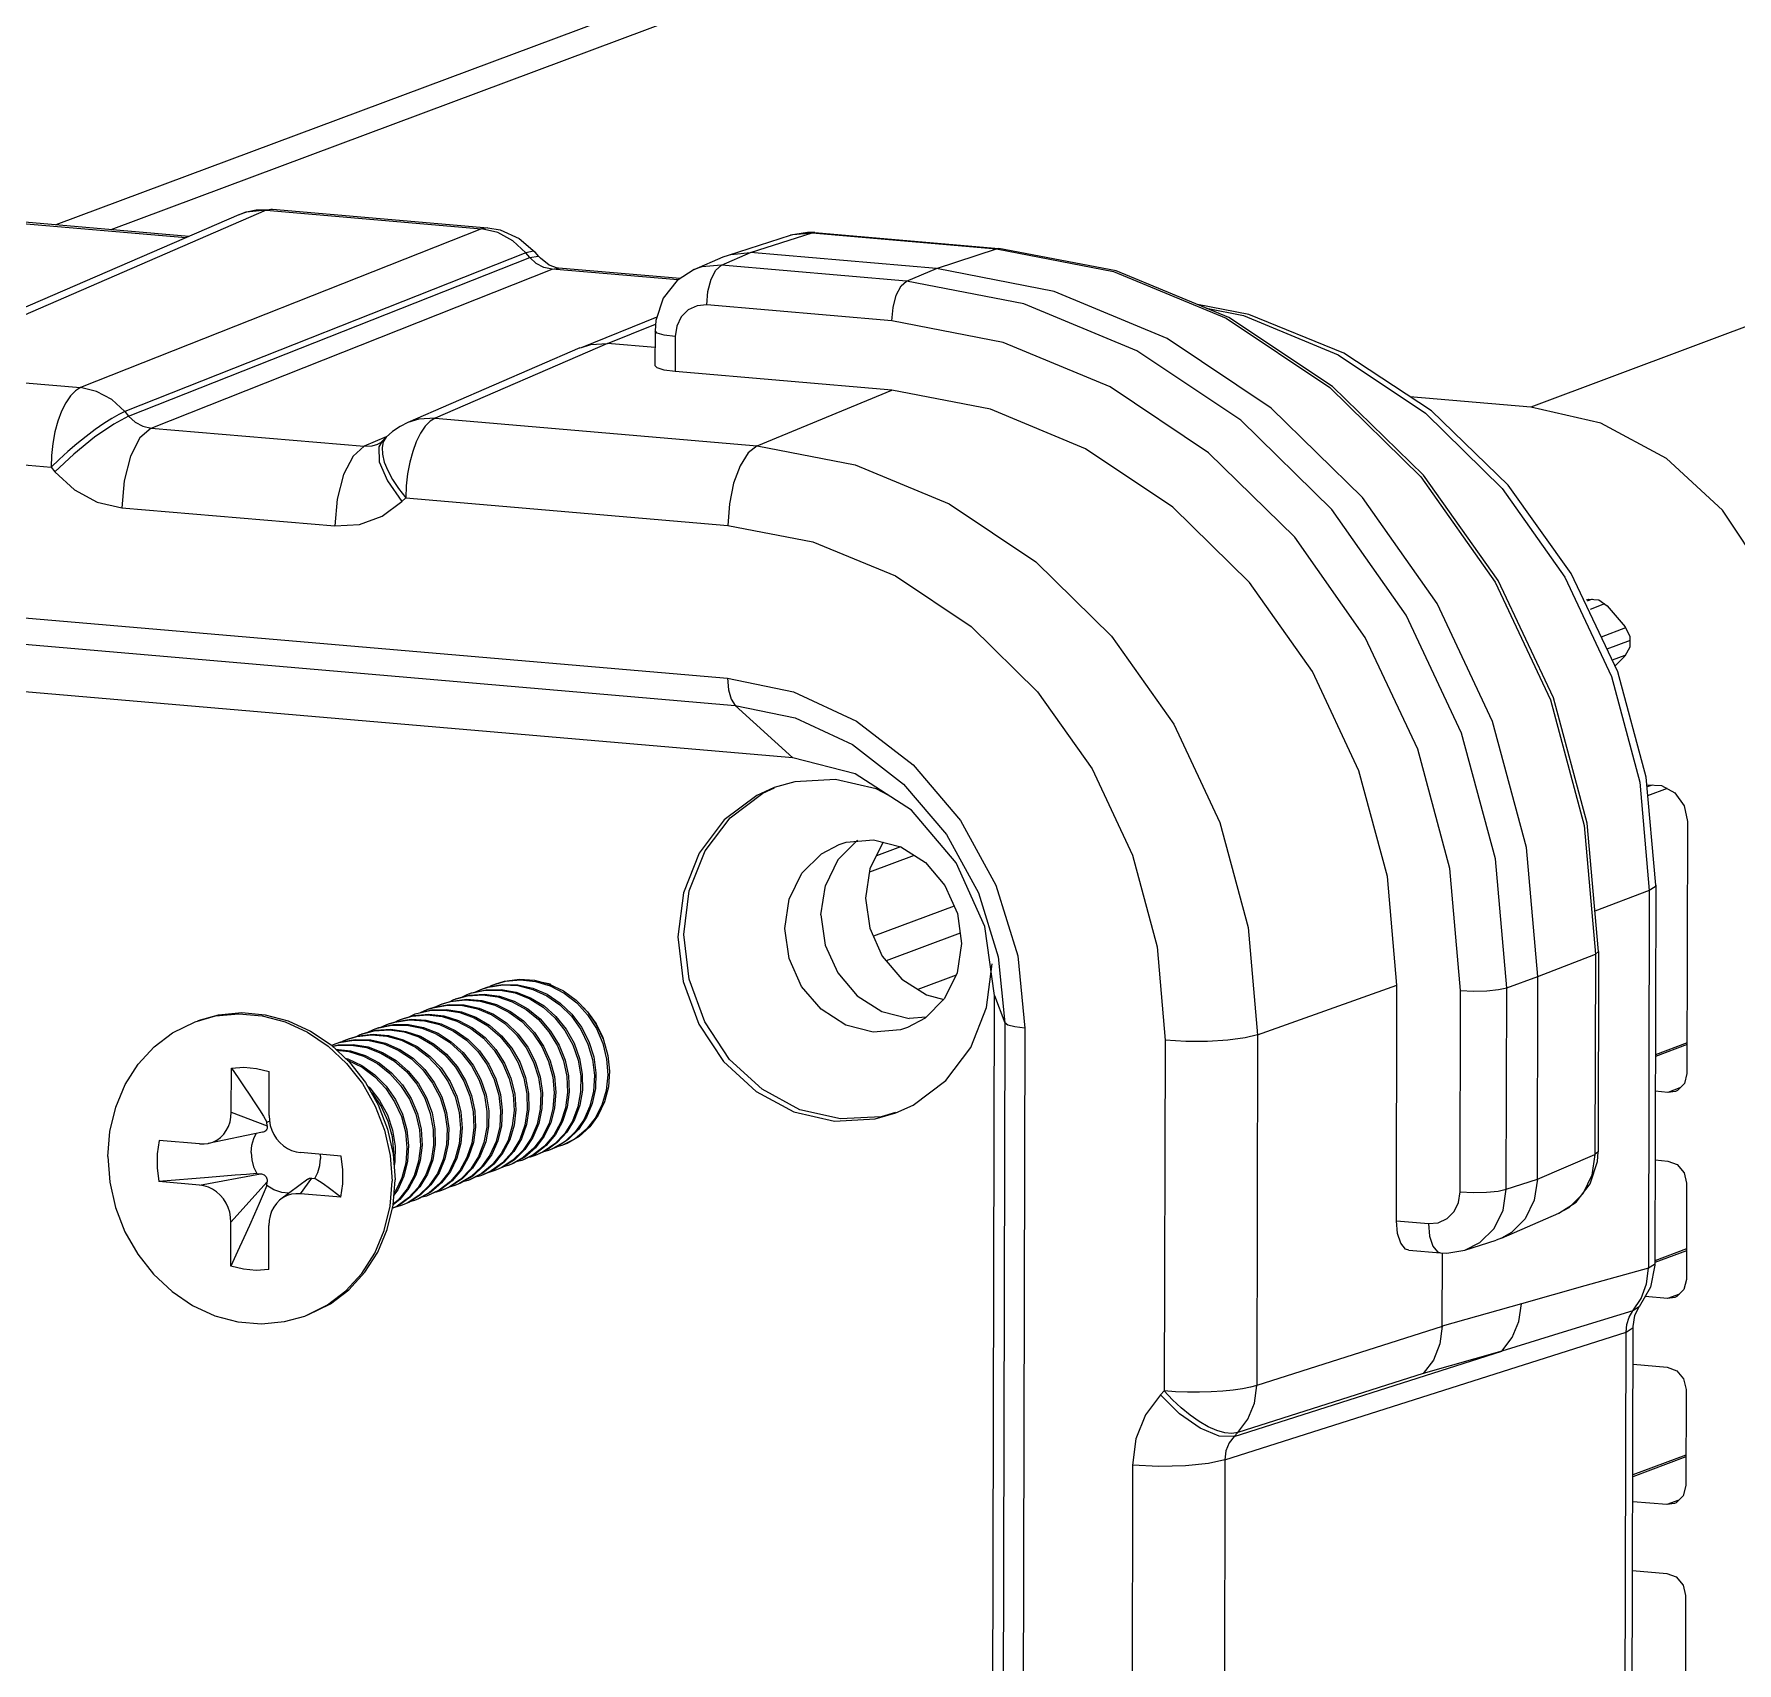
# Model space of a CAD drawing. Extents: x 2468 to 2936, y 274 to 599.
# Drawn here: x 2824.02 to 2843.54, y 506.07 to 524.73 of the extents above; entities that cross this region are included whole.
import ezdxf

# ---------------------------------------------------------------- set-up
doc = ezdxf.new("R2010")
doc.units = 0
doc.header["$LTSCALE"] = 30.734
doc.layers.get('0').update_dxf_attribs({"linetype": 'CONTINUOUS'})

# ---------------------------------------------------------------- blocks, each defined once
blk = doc.blocks.new('A$C3CCE6F4D')
at = {"color": 7, "linetype": 'Continuous'}
for p, q in [((80.82, 127.185), (22.872, 105.542)), ((79.305, 126.981), (22.084, 105.61)), ((102.892, 125.289), (43.216, 103.001)), ((24.706, 105.757), (19.369, 103.446)), ((25.098, 105.82), (19.762, 103.51)), ((23.989, 105.446), (21.53, 105.657)), ((24.703, 105.756), (24.812, 105.796)), ((24.812, 105.796), (25.189, 105.835)), ((25.098, 105.82), (24.956, 105.82)), ((25.098, 105.82), (28.184, 105.555)), ((25.189, 105.835), (28.274, 105.57)), ((23.945, 105.427), (21.44, 105.642)), ((28.184, 105.555), (22.437, 103.28)), ((28.274, 105.57), (28.184, 105.555)), ((28.417, 105.501), (28.184, 105.555)), ((28.274, 105.57), (28.45, 105.539)), ((28.634, 105.383), (28.417, 105.501)), ((28.45, 105.539), (28.725, 105.418)), ((28.725, 105.418), (28.951, 105.222)), ((31.72, 105.179), (32.609, 105.462)), ((32.036, 105.213), (32.923, 105.496)), ((32.854, 105.504), (32.609, 105.462)), ((32.609, 105.462), (32.645, 105.472)), ((32.645, 105.472), (32.923, 105.496)), ((32.961, 105.501), (32.854, 105.504)), ((32.961, 105.501), (32.923, 105.496)), ((32.923, 105.496), (35.56, 105.27)), ((32.961, 105.501), (35.598, 105.274)), ((28.819, 105.211), (23.072, 102.936)), ((28.819, 105.211), (28.634, 105.383)), ((28.926, 105.234), (28.819, 105.211)), ((28.874, 105.146), (28.819, 105.211)), ((28.874, 105.146), (28.996, 105.164)), ((28.951, 105.222), (28.926, 105.234)), ((29.006, 105.157), (28.951, 105.222)), ((28.996, 105.164), (29.006, 105.157)), ((31.621, 105.034), (32.036, 105.213)), ((31.646, 105.151), (31.72, 105.179)), ((31.72, 105.179), (31.757, 105.189)), ((31.757, 105.189), (32.036, 105.213)), ((34.704, 104.984), (32.036, 105.213)), ((34.704, 104.984), (35.56, 105.27)), ((35.598, 105.274), (35.56, 105.27)), ((23.127, 102.871), (28.874, 105.146)), ((23.45, 102.701), (29.197, 104.976)), ((28.968, 105.06), (28.874, 105.146)), ((29.027, 105.134), (29.006, 105.157)), ((29.154, 105.034), (29.027, 105.134)), ((29.197, 104.976), (29.287, 104.991)), ((30.997, 104.822), (29.197, 104.976)), ((31.028, 104.842), (29.287, 104.991)), ((31.23, 104.971), (31.645, 105.151)), ((34.274, 104.806), (31.621, 105.034)), ((34.274, 104.806), (34.704, 104.984)), ((34.064, 104.236), (31.411, 104.464)), ((29.614, 103.856), (30.699, 104.294)), ((29.99, 103.913), (30.678, 104.19)), ((30.66, 104.278), (30.697, 104.289)), ((30.67, 104.092), (30.669, 103.596)), ((30.957, 104.011), (30.956, 103.511)), ((29.594, 103.848), (27.127, 102.78)), ((29.989, 103.913), (27.519, 102.843)), ((29.594, 103.848), (29.614, 103.856)), ((30.67, 103.855), (29.989, 103.913)), ((19.762, 103.51), (22.437, 103.28)), ((34.061, 103.244), (30.956, 103.511)), ((32.135, 102.447), (34.061, 103.244)), ((43.216, 103.001), (41.483, 103.15)), ((23.072, 102.936), (23.127, 102.871)), ((27.519, 102.843), (27.446, 102.799)), ((27.519, 102.843), (32.135, 102.447)), ((23.45, 102.701), (26.504, 102.439)), ((26.815, 102.574), (26.504, 102.439)), ((26.734, 102.49), (26.696, 102.469)), ((26.762, 102.514), (26.714, 102.432)), ((26.762, 102.514), (26.734, 102.49)), ((26.762, 102.514), (26.817, 102.57)), ((19.34, 102.369), (22.015, 102.14)), ((26.696, 102.469), (26.696, 102.469)), ((22.015, 102.14), (22.07, 102.075)), ((23.028, 101.56), (26.082, 101.298)), ((27.043, 101.648), (27.098, 101.703)), ((27.098, 101.703), (31.714, 101.307)), ((9.636, 101.014), (31.709, 99.119)), ((9.745, 100.625), (31.817, 98.729)), ((44.095, 100.248), (44.024, 100.222)), ((44.274, 100.181), (44.068, 100.104)), ((44.191, 100.24), (44.312, 100.153)), ((44.312, 100.153), (44.568, 99.853)), ((32.643, 97.977), (10.57, 99.873)), ((44.573, 99.837), (44.226, 99.707)), ((44.64, 99.658), (44.308, 99.534)), ((44.564, 99.442), (44.383, 99.375)), ((44.567, 99.435), (44.423, 99.291)), ((32.643, 97.977), (31.817, 98.729)), ((32.671, 97.635), (32.378, 97.55)), ((44.781, 97.629), (44.916, 96.078)), ((44.956, 97.586), (44.885, 97.56)), ((45.171, 97.539), (44.89, 97.434)), ((43.983, 97.007), (44.144, 95.166)), ((45.464, 97.066), (45.455, 93.457)), ((33.291, 96.516), (33.572, 96.797)), ((34.189, 96.703), (33.841, 96.573)), ((33.942, 96.767), (33.93, 96.755)), ((33.291, 96.516), (33.11, 96.148)), ((34.383, 96.579), (33.743, 96.34)), ((33.047, 95.727), (33.11, 96.148)), ((45.009, 96.152), (44.996, 90.741)), ((44.916, 96.078), (44.137, 95.783)), ((44.916, 96.078), (44.903, 90.666)), ((34.955, 95.853), (33.798, 95.421)), ((35.042, 95.466), (33.982, 95.07)), ((43.32, 94.843), (44.144, 95.166)), ((44.144, 95.166), (44.137, 92.297)), ((44.188, 95.202), (44.144, 95.166)), ((44.188, 95.202), (44.181, 92.333)), ((35.42, 94.4), (35.498, 95.027)), ((28.172, 94.659), (28.277, 94.692)), ((28.196, 94.668), (28.278, 94.695)), ((28.741, 94.797), (28.957, 94.775)), ((28.942, 94.791), (29.154, 94.734)), ((28.957, 94.775), (29.168, 94.711)), ((29.172, 94.735), (29.076, 94.755)), ((29.168, 94.711), (29.367, 94.607)), ((29.172, 94.735), (29.169, 94.727)), ((29.172, 94.735), (29.176, 94.724)), ((34.984, 94.863), (34.437, 94.658)), ((39.303, 94.01), (41.3, 94.723)), ((41.292, 91.345), (41.3, 94.723)), ((42.867, 91.798), (42.874, 94.684)), ((42.874, 94.684), (43.32, 94.843)), ((43.312, 91.94), (43.32, 94.843)), ((27.597, 94.444), (27.734, 94.485)), ((27.621, 94.453), (27.758, 94.494)), ((27.726, 94.484), (27.789, 94.516)), ((27.812, 94.525), (28.009, 94.577)), ((27.89, 94.545), (27.98, 94.587)), ((27.98, 94.587), (28.028, 94.604)), ((28.004, 94.596), (28.042, 94.609)), ((35.321, 8.554), (35.536, 94.572)), ((35.536, 94.572), (35.683, 94.179)), ((42.205, 91.759), (42.212, 94.645)), ((26.829, 94.158), (26.94, 94.192)), ((26.853, 94.166), (26.964, 94.201)), ((27.045, 94.238), (27.214, 94.286)), ((27.135, 94.263), (27.213, 94.301)), ((27.213, 94.301), (27.234, 94.308)), ((27.308, 94.329), (27.405, 94.372)), ((27.405, 94.372), (27.484, 94.398)), ((27.429, 94.381), (27.507, 94.407)), ((34.553, 94.262), (34.31, 94.241)), ((26.278, 93.952), (26.42, 93.993)), ((26.381, 93.982), (26.446, 94.014)), ((26.446, 94.014), (26.647, 94.067)), ((26.47, 94.023), (26.671, 94.076)), ((26.545, 94.043), (26.638, 94.086)), ((26.638, 94.086), (26.69, 94.104)), ((26.662, 94.095), (26.714, 94.113)), ((29.174, 94.061), (29.295, 93.862)), ((35.683, 94.179), (35.468, 8.161)), ((35.969, 94.104), (35.754, 8.086)), ((39.303, 94.01), (39.291, 88.988)), ((26.034, 93.858), (26.062, 93.871)), ((26.062, 93.871), (26.146, 93.898)), ((26.086, 93.88), (26.17, 93.907)), ((37.98, 93.931), (37.967, 88.909)), ((45.456, 93.894), (45.003, 93.725)), ((45.456, 93.869), (45.003, 93.7)), ((24.597, 92.901), (24.599, 93.533)), ((25.14, 92.854), (25.142, 93.486)), ((45.355, 93.25), (45.182, 93.185)), ((45.182, 93.185), (45.002, 93.201)), ((45.289, 93.2), (45.182, 93.185)), ((24.597, 92.901), (25.114, 92.707)), ((25.109, 92.759), (25.146, 92.775)), ((25.114, 92.707), (25.109, 92.759)), ((24.144, 92.448), (23.563, 92.497)), ((25.047, 92.613), (24.267, 92.454)), ((28.625, 92.705), (28.563, 92.496)), ((29.38, 92.483), (29.207, 92.38)), ((29.525, 92.522), (29.335, 92.424)), ((26.172, 92.273), (25.591, 92.323)), ((25.872, 92.299), (25.877, 92.239)), ((28.779, 92.25), (28.603, 92.152)), ((28.923, 92.29), (28.759, 92.21)), ((28.95, 92.3), (28.783, 92.219)), ((29.084, 92.414), (28.923, 92.29)), ((29.11, 92.425), (28.95, 92.3)), ((29.066, 92.333), (28.951, 92.281)), ((29.104, 92.35), (28.975, 92.29)), ((29.143, 92.353), (29.054, 92.327)), ((29.233, 92.447), (29.066, 92.333)), ((29.269, 92.466), (29.104, 92.35)), ((29.207, 92.38), (29.143, 92.353)), ((29.335, 92.424), (29.265, 92.406)), ((43.312, 91.94), (44.137, 92.297)), ((44.137, 92.297), (44.093, 91.997)), ((44.181, 92.333), (44.137, 92.297)), ((44.172, 92.196), (44.181, 92.333)), ((24.142, 91.857), (25.015, 92.02)), ((24.962, 92.022), (25.015, 92.02)), ((28.178, 92.017), (27.992, 91.923)), ((28.202, 92.026), (28.016, 91.932)), ((28.335, 92.146), (28.178, 92.017)), ((28.321, 92.059), (28.184, 91.995)), ((28.345, 92.068), (28.208, 92.004)), ((28.375, 92.066), (28.275, 92.035)), ((28.485, 92.178), (28.321, 92.059)), ((28.509, 92.187), (28.345, 92.068)), ((28.463, 92.104), (28.375, 92.066)), ((28.633, 92.212), (28.463, 92.104)), ((28.567, 92.138), (28.494, 92.118)), ((28.603, 92.152), (28.567, 92.138)), ((28.759, 92.21), (28.679, 92.19)), ((44.093, 91.997), (43.964, 91.734)), ((44.999, 92.217), (45.18, 92.201)), ((24.274, 91.968), (23.562, 91.907)), ((24.142, 91.857), (23.562, 91.907)), ((24.593, 91.326), (25.112, 91.906)), ((25.107, 91.851), (25.112, 91.906)), ((25.695, 91.943), (25.31, 91.657)), ((25.59, 91.733), (25.752, 91.957)), ((25.752, 91.957), (25.796, 91.951)), ((27.432, 91.745), (27.256, 91.649)), ((27.576, 91.786), (27.416, 91.708)), ((27.6, 91.795), (27.44, 91.717)), ((27.737, 91.909), (27.576, 91.786)), ((27.761, 91.918), (27.6, 91.795)), ((27.719, 91.829), (27.608, 91.78)), ((27.743, 91.838), (27.632, 91.789)), ((27.886, 91.942), (27.719, 91.829)), ((27.8, 91.851), (27.719, 91.828)), ((27.91, 91.951), (27.743, 91.838)), ((27.859, 91.876), (27.8, 91.851)), ((28.033, 91.978), (27.859, 91.876)), ((27.992, 91.923), (27.914, 91.903)), ((42.867, 91.798), (43.312, 91.94)), ((45.451, 91.883), (45.447, 90.505)), ((26.17, 91.683), (25.59, 91.733)), ((26.998, 91.564), (26.904, 91.52)), ((27.033, 91.565), (26.935, 91.535)), ((27.163, 91.682), (26.998, 91.564)), ((27.116, 91.6), (27.033, 91.565)), ((27.287, 91.708), (27.116, 91.6)), ((27.225, 91.636), (27.15, 91.616)), ((27.256, 91.649), (27.225, 91.636)), ((24.592, 90.694), (24.593, 91.326)), ((25.134, 90.648), (25.136, 91.279)), ((41.308, 91.164), (41.292, 91.345)), ((41.292, 91.345), (41.751, 91.305)), ((42.796, 91.096), (43.621, 91.454)), ((42.274, 90.926), (42.721, 91.068)), ((42.274, 90.926), (42.49, 91.033)), ((42.796, 91.096), (42.721, 91.068)), ((41.468, 90.926), (41.922, 90.887)), ((41.95, 89.834), (41.953, 90.887)), ((45.448, 90.917), (44.993, 90.747)), ((45.448, 90.942), (44.996, 90.773)), ((44.874, 90.443), (44.903, 90.666)), ((44.933, 90.393), (44.772, 90.113)), ((44.799, 90.235), (44.874, 90.443)), ((45.347, 90.297), (45.175, 90.233)), ((43.084, 90.158), (41.95, 89.835)), ((44.626, 89.965), (44.682, 90.054)), ((44.682, 90.054), (44.799, 90.235)), ((44.772, 90.113), (44.682, 90.054)), ((44.708, 89.987), (44.761, 90.098)), ((44.761, 90.098), (44.772, 90.113)), ((44.772, 90.113), (44.772, 90.113)), ((45.175, 90.233), (44.856, 90.26)), ((45.282, 90.248), (45.175, 90.233)), ((41.95, 89.834), (39.291, 88.988)), ((44.582, 89.752), (44.592, 89.862)), ((44.592, 89.862), (44.626, 89.965)), ((44.671, 84.386), (44.685, 89.83)), ((44.685, 89.83), (44.708, 89.987)), ((38.836, 87.923), (44.582, 89.752)), ((44.568, 84.308), (44.582, 89.752)), ((38.966, 88.258), (42.804, 89.48)), ((42.804, 89.48), (41.676, 89.158)), ((41.676, 89.158), (39.021, 88.314)), ((44.683, 89.291), (45.173, 89.249)), ((37.967, 88.909), (37.912, 88.854)), ((45.443, 88.93), (45.44, 87.552)), ((39.021, 88.314), (38.966, 88.258)), ((37.512, 87.844), (37.498, 81.954)), ((38.836, 87.923), (38.821, 82.033)), ((45.441, 87.989), (44.679, 87.705)), ((45.441, 87.964), (44.679, 87.68)), ((45.168, 87.28), (44.678, 87.322)), ((45.34, 87.345), (45.168, 87.28)), ((45.275, 87.295), (45.168, 87.28)), ((44.676, 86.338), (45.165, 86.296)), ((45.436, 85.978), (45.284, 25.155))]:
    blk.add_line(p, q, dxfattribs=at)
for points in [[(24.956, 105.82), (24.817, 105.795), (24.706, 105.757)], [(25.098, 105.82), (25.166, 105.836), (25.189, 105.835)], [(35.56, 105.27), (37.239, 104.945), (38.852, 104.274), (40.338, 103.281), (41.64, 102.004), (42.707, 100.493), (43.498, 98.806), (43.983, 97.007)], [(44.188, 95.202), (44.027, 97.041), (43.541, 98.836), (42.748, 100.519), (41.68, 102.025), (40.377, 103.297), (38.89, 104.285), (37.276, 104.952), (35.598, 105.274)], [(29.197, 104.976), (29.078, 105.002), (28.968, 105.06)], [(29.288, 104.991), (29.27, 104.993), (29.154, 105.034)], [(31.232, 104.972), (30.987, 104.815), (30.786, 104.559), (30.682, 104.243), (30.671, 104.092)], [(31.621, 105.034), (31.341, 105.01), (31.232, 104.972)], [(31.411, 104.464), (31.427, 104.656), (31.473, 104.832), (31.541, 104.964), (31.621, 105.034)], [(43.32, 94.843), (43.158, 96.691), (42.671, 98.497), (41.877, 100.19), (40.806, 101.707), (39.5, 102.988), (38.008, 103.985), (36.389, 104.659), (34.704, 104.984)], [(34.064, 104.236), (34.08, 104.428), (34.126, 104.604), (34.194, 104.736), (34.274, 104.806)], [(42.874, 94.684), (42.713, 96.529), (42.226, 98.331), (41.434, 100.021), (40.365, 101.535), (39.061, 102.814), (37.572, 103.809), (35.956, 104.482), (34.274, 104.806)], [(31.411, 104.464), (31.271, 104.452), (31.145, 104.393), (31.044, 104.292), (30.98, 104.16), (30.957, 104.011)], [(45.009, 96.152), (44.873, 97.698), (44.463, 99.207), (43.794, 100.619), (42.892, 101.882), (41.793, 102.946), (40.539, 103.772), (39.18, 104.329), (38.44, 104.471)], [(42.212, 94.645), (42.059, 96.393), (41.598, 98.101), (40.847, 99.702), (39.835, 101.136), (38.6, 102.348), (37.189, 103.291), (35.657, 103.928), (34.064, 104.236)], [(38.57, 104.417), (39.1, 104.315), (40.459, 103.749), (41.711, 102.912), (42.807, 101.837), (43.705, 100.565), (44.372, 99.144), (44.781, 97.629)], [(30.957, 104.011), (30.802, 104.031), (30.701, 104.061), (30.67, 104.092)], [(29.614, 103.856), (29.752, 103.898), (29.99, 103.913)], [(30.956, 103.511), (30.801, 103.532), (30.7, 103.563), (30.669, 103.596)], [(22.437, 103.28), (22.364, 103.235), (22.293, 103.162), (22.226, 103.064), (22.166, 102.942), (22.114, 102.801), (22.072, 102.647), (22.041, 102.481), (22.022, 102.31), (22.015, 102.14)], [(23.072, 102.936), (22.886, 103.108), (22.669, 103.226), (22.437, 103.28)], [(41.3, 94.723), (41.165, 96.276), (40.755, 97.793), (40.088, 99.216), (39.188, 100.49), (38.091, 101.567), (36.837, 102.404), (35.477, 102.97), (34.061, 103.244)], [(47.096, 98.435), (46.966, 99.542), (46.58, 100.596), (45.964, 101.526), (45.16, 102.267), (44.223, 102.771), (43.216, 103.001)], [(23.072, 102.936), (22.988, 102.896), (22.887, 102.839), (22.772, 102.766), (22.648, 102.679), (22.518, 102.581), (22.386, 102.476), (22.256, 102.364), (22.131, 102.251), (22.015, 102.14)], [(23.127, 102.871), (22.914, 102.758), (22.639, 102.568), (22.343, 102.328), (22.07, 102.075)], [(23.127, 102.871), (23.221, 102.785), (23.331, 102.727), (23.45, 102.701)], [(27.127, 102.78), (27.018, 102.725), (26.91, 102.651), (26.817, 102.57)], [(27.519, 102.843), (27.283, 102.829), (27.127, 102.78)], [(27.446, 102.799), (27.375, 102.726), (27.309, 102.627), (27.248, 102.505)], [(23.45, 102.701), (23.289, 102.561), (23.152, 102.296), (23.061, 101.945), (23.028, 101.56)], [(26.817, 102.57), (26.775, 102.505), (26.758, 102.424)], [(27.248, 102.505), (27.197, 102.365), (27.155, 102.21), (27.124, 102.045), (27.105, 101.874), (27.098, 101.703)], [(26.504, 102.439), (26.343, 102.299), (26.206, 102.034), (26.115, 101.683), (26.082, 101.298)], [(26.504, 102.439), (26.619, 102.445), (26.696, 102.469)], [(26.714, 102.432), (26.718, 102.218), (26.834, 101.943), (27.043, 101.648)], [(26.758, 102.424), (26.763, 102.326), (26.79, 102.214), (26.839, 102.093), (26.908, 101.965), (26.995, 101.833), (27.098, 101.703)], [(32.135, 102.447), (32.005, 102.346), (31.888, 102.161), (31.795, 101.909), (31.735, 101.615), (31.714, 101.307)], [(32.135, 102.447), (33.537, 102.176), (34.884, 101.616), (36.125, 100.786), (37.212, 99.72), (38.103, 98.458), (38.764, 97.049), (39.169, 95.547), (39.303, 94.01)], [(22.07, 102.075), (22.351, 101.816), (22.677, 101.641), (23.028, 101.56)], [(26.082, 101.298), (26.433, 101.318), (26.761, 101.437), (27.043, 101.648)], [(31.714, 101.307), (32.933, 101.072), (34.113, 100.582), (35.2, 99.856), (36.152, 98.923), (36.932, 97.818), (37.51, 96.584), (37.864, 95.268), (37.98, 93.931)], [(44.017, 100.242), (44.05, 100.252), (44.191, 100.24)], [(44.568, 99.853), (44.638, 99.714), (44.637, 99.561), (44.567, 99.435)], [(31.709, 99.119), (31.721, 98.953), (31.759, 98.817), (31.817, 98.729)], [(31.709, 99.119), (32.652, 98.923), (33.558, 98.501), (34.369, 97.877), (35.045, 97.081), (35.552, 96.153), (35.866, 95.14), (35.969, 94.104)], [(31.817, 98.729), (32.679, 98.55), (33.498, 98.167), (34.232, 97.602), (34.844, 96.881), (35.304, 96.042), (35.588, 95.126), (35.683, 94.179)], [(35.536, 94.572), (35.396, 95.559), (34.986, 96.475), (34.346, 97.228), (33.539, 97.746), (32.643, 97.977)], [(34.028, 97.432), (33.836, 97.535), (33.254, 97.669), (32.671, 97.635)], [(32.378, 97.55), (32.128, 97.437), (31.661, 97.088), (31.302, 96.612), (31.076, 96.041), (30.998, 95.414)], [(31.083, 95.446), (31.161, 96.073), (31.387, 96.644), (31.746, 97.12), (32.213, 97.469), (32.38, 97.545)], [(44.883, 97.588), (44.886, 97.588), (45.093, 97.582)], [(45.093, 97.582), (45.284, 97.476), (45.416, 97.29), (45.464, 97.066)], [(32.53, 95.534), (32.593, 95.954), (32.774, 96.323), (33.055, 96.604), (33.307, 96.737)], [(33.307, 96.737), (33.409, 96.769), (33.8, 96.803), (34.191, 96.702), (34.544, 96.476), (34.823, 96.147), (35.002, 95.748), (35.063, 95.317)], [(33.93, 96.755), (33.749, 96.386), (33.686, 95.966)], [(45.009, 96.152), (45.002, 96.131), (44.916, 96.078)], [(33.686, 95.966), (33.747, 95.535), (33.926, 95.135), (34.206, 94.806), (34.558, 94.58), (34.808, 94.516)], [(33.047, 95.727), (33.108, 95.296), (33.287, 94.897), (33.566, 94.568), (33.919, 94.342), (34.31, 94.241)], [(30.998, 95.414), (31.073, 94.773), (31.296, 94.164), (31.652, 93.626), (32.117, 93.197), (32.66, 92.906), (33.242, 92.772), (33.824, 92.806), (34.118, 92.89)], [(34.116, 92.897), (33.91, 92.837), (33.327, 92.804), (32.745, 92.937), (32.203, 93.229), (31.738, 93.658), (31.381, 94.196), (31.158, 94.805), (31.083, 95.446)], [(34.287, 94.114), (34.185, 94.081), (33.793, 94.048), (33.402, 94.149), (33.05, 94.375), (32.77, 94.704), (32.591, 95.103), (32.53, 95.534)], [(35.063, 95.317), (35, 94.896), (34.819, 94.528), (34.538, 94.247), (34.287, 94.114)], [(28.277, 94.692), (28.489, 94.724), (28.705, 94.714), (28.918, 94.661), (29.121, 94.568), (29.308, 94.438), (29.471, 94.276), (29.606, 94.086), (29.707, 93.877), (29.773, 93.655), (29.8, 93.427), (29.788, 93.203), (29.737, 92.989), (29.65, 92.793), (29.53, 92.623), (29.38, 92.483)], [(28.278, 94.695), (28.488, 94.732), (28.704, 94.726), (28.917, 94.679), (29.122, 94.591), (29.31, 94.465), (29.476, 94.306), (29.615, 94.12), (29.72, 93.913), (29.791, 93.693)], [(28.292, 94.697), (28.323, 94.715), (28.364, 94.731)], [(28.364, 94.731), (28.527, 94.777), (28.741, 94.797)], [(28.388, 94.74), (28.515, 94.778), (28.727, 94.806), (28.942, 94.791)], [(29.154, 94.734), (29.356, 94.638), (29.54, 94.505)], [(42.212, 94.645), (42.399, 94.636), (42.59, 94.64), (42.757, 94.657), (42.874, 94.684)], [(27.484, 94.398), (27.694, 94.436), (27.91, 94.431), (28.124, 94.384), (28.329, 94.296), (28.518, 94.17), (28.684, 94.011), (28.823, 93.825), (28.929, 93.618), (28.999, 93.397), (29.031, 93.169), (29.024, 92.944), (28.979, 92.728), (28.896, 92.53), (28.779, 92.356), (28.633, 92.212)], [(27.507, 94.407), (27.718, 94.445), (27.934, 94.44), (28.148, 94.393), (28.353, 94.305), (28.542, 94.179), (28.708, 94.02), (28.847, 93.834), (28.953, 93.627), (29.023, 93.406)], [(27.518, 94.409), (27.532, 94.417), (27.597, 94.444)], [(27.734, 94.485), (27.947, 94.511), (28.163, 94.494), (28.375, 94.435), (28.576, 94.336), (28.759, 94.2), (28.918, 94.033), (29.048, 93.84), (29.145, 93.628), (29.204, 93.404), (29.225, 93.177), (29.207, 92.953), (29.151, 92.742), (29.058, 92.55), (28.933, 92.384), (28.779, 92.25)], [(27.758, 94.494), (27.971, 94.52), (28.187, 94.503), (28.399, 94.444), (28.6, 94.345), (28.783, 94.209), (28.942, 94.042), (29.072, 93.849)], [(27.789, 94.516), (27.985, 94.568), (28.199, 94.582), (28.415, 94.553), (28.625, 94.482), (28.822, 94.372), (28.999, 94.228), (29.15, 94.053), (29.271, 93.853)], [(28.009, 94.577), (28.223, 94.591), (28.439, 94.562), (28.649, 94.491), (28.846, 94.381), (29.023, 94.237), (29.174, 94.061)], [(28.028, 94.604), (28.237, 94.648), (28.452, 94.65), (28.667, 94.609), (28.874, 94.527), (29.065, 94.407), (29.236, 94.253), (29.379, 94.07), (29.491, 93.866), (29.567, 93.646), (29.605, 93.419), (29.603, 93.193), (29.564, 92.976), (29.486, 92.774), (29.375, 92.596), (29.233, 92.447)], [(28.042, 94.609), (28.25, 94.656), (28.465, 94.66), (28.679, 94.621), (28.886, 94.541), (29.079, 94.424), (29.25, 94.272), (29.395, 94.091), (29.509, 93.888), (29.587, 93.67), (29.627, 93.444), (29.629, 93.218), (29.592, 93), (29.517, 92.797), (29.408, 92.617), (29.269, 92.466)], [(28.075, 94.617), (28.077, 94.618), (28.172, 94.659)], [(29.367, 94.607), (29.548, 94.467), (29.704, 94.297), (29.83, 94.101), (29.921, 93.887), (29.976, 93.662)], [(29.54, 94.505), (29.701, 94.34), (29.832, 94.148)], [(22.831, 92.265), (22.86, 92.627), (22.943, 92.974), (23.079, 93.298), (23.264, 93.588), (23.492, 93.838), (23.758, 94.04), (24.079, 94.198)], [(24.079, 94.198), (24.372, 94.28), (24.704, 94.311), (25.04, 94.283), (25.372, 94.194), (25.689, 94.048), (25.985, 93.848), (26.249, 93.601), (26.476, 93.312), (26.659, 92.99), (26.794, 92.644), (26.875, 92.282), (26.902, 91.915)], [(24.122, 94.214), (24.415, 94.296), (24.747, 94.327), (25.083, 94.298), (25.414, 94.21), (25.732, 94.064), (26.027, 93.864), (26.292, 93.617), (26.519, 93.328), (26.702, 93.006), (26.836, 92.66), (26.918, 92.298), (26.945, 91.931)], [(26.94, 94.192), (27.151, 94.223), (27.367, 94.212), (27.581, 94.158), (27.783, 94.064), (27.969, 93.933), (28.132, 93.77), (28.266, 93.58), (28.367, 93.37), (28.431, 93.147), (28.457, 92.92), (28.444, 92.695), (28.393, 92.482), (28.305, 92.287), (28.183, 92.117), (28.033, 91.978)], [(26.953, 94.198), (26.986, 94.215), (27.021, 94.229)], [(26.964, 94.201), (27.175, 94.232), (27.391, 94.221), (27.604, 94.167), (27.807, 94.073), (27.993, 93.942), (28.156, 93.779), (28.29, 93.589), (28.391, 93.379), (28.455, 93.156)], [(27.021, 94.229), (27.19, 94.277), (27.404, 94.296), (27.62, 94.272), (27.831, 94.207), (28.03, 94.102), (28.21, 93.962), (28.365, 93.79), (28.49, 93.594), (28.581, 93.38), (28.635, 93.155), (28.65, 92.927), (28.625, 92.705)], [(27.214, 94.286), (27.428, 94.305), (27.644, 94.281), (27.855, 94.216), (28.054, 94.111), (28.234, 93.971), (28.389, 93.799), (28.514, 93.603), (28.605, 93.388), (28.659, 93.164), (28.674, 92.936), (28.649, 92.714), (28.587, 92.505)], [(27.234, 94.308), (27.442, 94.358), (27.657, 94.365), (27.872, 94.33), (28.08, 94.253), (28.275, 94.138), (28.448, 93.988), (28.595, 93.809), (28.711, 93.606), (28.792, 93.388), (28.835, 93.162), (28.839, 92.935), (28.804, 92.716), (28.731, 92.512), (28.624, 92.331), (28.485, 92.178)], [(27.308, 94.329), (27.466, 94.367), (27.681, 94.374), (27.896, 94.339), (28.104, 94.262), (28.299, 94.147), (28.472, 93.997), (28.619, 93.818), (28.735, 93.615), (28.816, 93.397), (28.859, 93.171), (28.862, 92.944), (28.827, 92.725), (28.755, 92.521), (28.648, 92.34), (28.509, 92.187)], [(29.638, 94.404), (29.704, 94.341), (29.828, 94.169), (29.92, 93.976), (29.93, 93.94)], [(34.118, 92.89), (34.368, 93.004), (34.835, 93.353), (35.194, 93.829), (35.42, 94.4)], [(26.17, 93.907), (26.38, 93.944), (26.596, 93.938), (26.81, 93.89), (27.015, 93.801), (27.203, 93.674), (27.369, 93.515), (27.507, 93.328), (27.613, 93.12), (27.682, 92.899)], [(26.177, 93.908), (26.193, 93.918), (26.254, 93.943)], [(26.254, 93.943), (26.396, 93.985), (26.609, 94.009), (26.825, 93.991), (27.037, 93.931), (27.238, 93.831), (27.42, 93.695), (27.579, 93.527), (27.708, 93.334), (27.804, 93.122), (27.863, 92.898), (27.883, 92.67), (27.864, 92.447), (27.806, 92.236), (27.713, 92.044), (27.587, 91.879), (27.432, 91.745)], [(26.42, 93.993), (26.633, 94.018), (26.849, 94), (27.061, 93.94), (27.262, 93.84), (27.444, 93.704), (27.603, 93.536), (27.732, 93.343), (27.828, 93.13), (27.886, 92.907), (27.907, 92.679), (27.887, 92.456), (27.83, 92.245), (27.737, 92.053), (27.611, 91.888), (27.456, 91.754)], [(26.647, 94.067), (26.862, 94.08), (27.077, 94.05), (27.287, 93.979), (27.483, 93.868), (27.66, 93.722), (27.811, 93.547), (27.931, 93.347), (28.016, 93.131), (28.064, 92.905), (28.073, 92.678), (28.043, 92.457), (27.975, 92.251), (27.872, 92.066), (27.737, 91.909)], [(26.671, 94.076), (26.886, 94.089), (27.101, 94.059), (27.311, 93.988), (27.507, 93.877), (27.684, 93.731), (27.835, 93.556), (27.955, 93.356), (28.04, 93.14), (28.088, 92.914), (28.097, 92.687), (28.067, 92.466), (27.999, 92.26), (27.896, 92.075), (27.761, 91.918)], [(26.69, 94.104), (26.899, 94.147), (27.115, 94.148), (27.329, 94.106), (27.536, 94.023), (27.727, 93.902), (27.897, 93.747), (28.04, 93.564), (28.15, 93.359), (28.225, 93.139), (28.262, 92.912), (28.26, 92.686), (28.219, 92.469), (28.141, 92.268), (28.029, 92.09), (27.886, 91.942)], [(26.714, 94.113), (26.923, 94.156), (27.139, 94.157), (27.353, 94.115), (27.56, 94.032), (27.751, 93.911), (27.921, 93.756), (28.064, 93.573), (28.174, 93.368), (28.249, 93.148), (28.286, 92.921)], [(26.737, 94.118), (26.739, 94.119), (26.829, 94.158)], [(29.832, 94.148), (29.931, 93.938), (29.993, 93.715)], [(35.969, 94.104), (35.825, 94.122), (35.726, 94.148), (35.683, 94.179)], [(39.303, 94.01), (39.125, 93.966), (38.878, 93.933), (38.586, 93.916), (38.277, 93.915), (37.98, 93.931)], [(26.046, 93.847), (26.128, 93.866), (26.343, 93.872), (26.558, 93.836), (26.766, 93.758), (26.96, 93.642), (27.133, 93.491), (27.28, 93.312), (27.395, 93.109), (27.474, 92.891), (27.516, 92.664), (27.519, 92.438), (27.484, 92.219), (27.41, 92.015), (27.302, 91.834), (27.163, 91.682)], [(26.049, 93.844), (26.104, 93.857), (26.319, 93.863), (26.534, 93.827), (26.742, 93.749), (26.936, 93.633), (27.109, 93.482), (27.256, 93.303), (27.371, 93.1), (27.45, 92.882), (27.492, 92.655), (27.495, 92.429), (27.46, 92.21), (27.386, 92.006), (27.278, 91.825), (27.139, 91.673)], [(26.093, 93.803), (26.306, 93.779), (26.517, 93.713), (26.715, 93.607), (26.895, 93.465), (27.049, 93.293), (27.174, 93.097), (27.264, 92.882), (27.317, 92.657), (27.331, 92.43), (27.306, 92.208), (27.243, 91.999), (27.144, 91.811), (27.013, 91.65), (26.916, 91.572)], [(26.107, 93.79), (26.282, 93.77), (26.493, 93.704), (26.691, 93.598), (26.871, 93.457), (27.025, 93.284), (27.15, 93.088), (27.24, 92.873), (27.293, 92.648), (27.307, 92.421), (27.282, 92.199), (27.219, 91.99), (27.12, 91.802), (26.989, 91.641), (26.917, 91.583)], [(26.146, 93.898), (26.356, 93.935), (26.572, 93.929), (26.786, 93.881), (26.991, 93.792), (27.179, 93.665), (27.345, 93.506), (27.483, 93.319), (27.589, 93.111), (27.658, 92.89), (27.689, 92.663), (27.681, 92.437), (27.634, 92.222), (27.551, 92.024), (27.433, 91.851), (27.287, 91.708)], [(29.072, 93.849), (29.169, 93.637), (29.228, 93.413), (29.249, 93.186), (29.231, 92.962), (29.175, 92.751), (29.082, 92.559), (28.957, 92.393), (28.803, 92.259)], [(29.271, 93.853), (29.357, 93.637), (29.406, 93.412), (29.416, 93.185), (29.387, 92.964), (29.32, 92.757), (29.218, 92.572), (29.084, 92.414)], [(29.295, 93.862), (29.381, 93.647), (29.43, 93.422), (29.44, 93.195), (29.411, 92.974), (29.345, 92.768), (29.243, 92.583), (29.11, 92.425)], [(29.993, 93.715), (30.016, 93.488), (30.001, 93.265), (29.947, 93.052), (29.857, 92.859), (29.734, 92.691), (29.583, 92.554), (29.409, 92.454), (29.359, 92.433)], [(24.599, 93.533), (24.779, 93.544), (24.961, 93.528), (25.142, 93.486)], [(24.599, 93.533), (24.696, 93.392), (24.784, 93.263), (24.865, 93.144), (24.937, 93.035), (25.002, 92.935), (25.059, 92.843), (25.109, 92.759)], [(26.232, 93.673), (26.267, 93.664), (26.469, 93.569), (26.655, 93.437), (26.817, 93.273), (26.95, 93.083), (27.05, 92.872), (27.114, 92.649)], [(26.259, 93.647), (26.273, 93.643), (26.472, 93.544), (26.653, 93.408), (26.811, 93.242), (26.939, 93.05), (27.035, 92.84), (27.094, 92.618), (27.115, 92.392), (27.098, 92.17), (27.043, 91.96), (26.952, 91.769), (26.929, 91.738)], [(29.791, 93.693), (29.823, 93.466), (29.816, 93.241), (29.77, 93.026), (29.688, 92.828), (29.572, 92.653), (29.426, 92.51)], [(29.976, 93.662), (29.992, 93.435), (29.969, 93.213), (29.908, 93.003), (29.811, 92.814), (29.682, 92.652), (29.525, 92.522)], [(45.455, 93.457), (45.418, 93.313), (45.318, 93.213), (45.289, 93.2)], [(26.542, 93.287), (26.582, 93.251), (26.724, 93.067), (26.834, 92.862), (26.908, 92.642), (26.944, 92.415)], [(29.023, 93.406), (29.055, 93.178), (29.048, 92.953), (29.003, 92.737), (28.92, 92.539), (28.803, 92.365), (28.657, 92.221)], [(26.592, 93.199), (26.616, 93.174), (26.745, 92.983), (26.841, 92.772), (26.901, 92.551), (26.923, 92.325), (26.92, 92.274)], [(28.455, 93.156), (28.481, 92.929), (28.468, 92.704), (28.417, 92.491), (28.329, 92.296), (28.207, 92.126), (28.057, 91.987)], [(24.267, 92.454), (24.333, 92.474), (24.39, 92.502), (24.443, 92.539), (24.489, 92.585), (24.527, 92.639), (24.558, 92.698), (24.58, 92.763), (24.593, 92.831), (24.597, 92.901)], [(25.14, 92.854), (25.144, 92.783), (25.157, 92.713), (25.178, 92.645), (25.208, 92.58), (25.247, 92.52), (25.293, 92.466), (25.345, 92.42), (25.402, 92.382), (25.463, 92.353), (25.526, 92.333), (25.591, 92.323)], [(27.682, 92.899), (27.713, 92.672), (27.705, 92.446), (27.658, 92.231), (27.575, 92.033), (27.457, 91.86), (27.311, 91.717)], [(28.286, 92.921), (28.284, 92.695), (28.243, 92.478), (28.165, 92.277), (28.053, 92.099), (27.91, 91.951)], [(23.563, 92.497), (23.538, 92.303), (23.537, 92.105), (23.562, 91.907)], [(24.882, 92.324), (24.891, 92.427), (24.919, 92.524), (24.953, 92.594)], [(25.114, 92.707), (25.114, 92.694), (25.113, 92.681), (25.111, 92.668), (25.106, 92.656), (25.1, 92.645), (25.091, 92.635), (25.081, 92.627), (25.07, 92.62), (25.057, 92.615), (25.047, 92.613)], [(27.114, 92.649), (27.139, 92.422), (27.125, 92.198), (27.072, 91.985), (26.983, 91.79), (26.927, 91.712)], [(28.587, 92.505), (28.489, 92.317), (28.359, 92.155), (28.202, 92.026)], [(28.563, 92.496), (28.465, 92.308), (28.335, 92.146)], [(29.426, 92.51), (29.257, 92.401), (29.167, 92.362)], [(22.831, 92.265), (22.858, 91.898), (22.94, 91.536), (23.074, 91.19), (23.257, 90.868), (23.484, 90.579), (23.749, 90.332), (24.044, 90.132), (24.362, 89.986), (24.693, 89.898), (25.029, 89.869), (25.361, 89.901), (25.654, 89.982)], [(24.144, 92.448), (24.208, 92.447), (24.267, 92.454)], [(24.882, 92.324), (24.891, 92.22), (24.918, 92.118), (24.962, 92.022)], [(25.796, 91.951), (25.84, 92.039), (25.867, 92.136), (25.877, 92.239)], [(26.17, 91.683), (26.196, 91.877), (26.196, 92.075), (26.172, 92.273)], [(26.944, 92.415), (26.941, 92.189), (26.93, 92.131)], [(28.803, 92.259), (28.627, 92.161), (28.591, 92.147)], [(28.951, 92.281), (28.879, 92.258), (28.854, 92.253)], [(24.962, 92.022), (24.815, 92.011), (24.652, 91.999), (24.274, 91.968)], [(25.015, 92.02), (25.029, 92.018), (25.043, 92.016), (25.056, 92.011), (25.068, 92.005), (25.08, 91.996), (25.09, 91.986), (25.098, 91.975), (25.104, 91.962), (25.109, 91.949), (25.112, 91.935), (25.113, 91.92), (25.112, 91.906)], [(28.057, 91.987), (27.883, 91.885), (27.824, 91.86)], [(28.184, 91.995), (28.137, 91.979), (28.089, 91.969)], [(28.657, 92.221), (28.487, 92.113), (28.399, 92.075)], [(43.619, 91.453), (43.87, 91.614), (44.07, 91.876), (44.172, 92.196)], [(45.18, 92.201), (45.316, 92.15), (45.415, 92.033), (45.451, 91.883)], [(24.593, 91.326), (24.589, 91.397), (24.576, 91.467), (24.555, 91.535), (24.525, 91.6), (24.486, 91.66), (24.441, 91.714), (24.388, 91.761), (24.331, 91.799), (24.27, 91.827), (24.207, 91.847), (24.142, 91.857)], [(25.107, 91.851), (25.056, 91.728), (24.998, 91.592), (24.932, 91.443), (24.859, 91.279), (24.778, 91.101), (24.689, 90.906), (24.592, 90.694)], [(25.422, 91.74), (25.321, 91.749), (25.209, 91.787), (25.107, 91.851)], [(25.654, 89.982), (25.975, 90.141), (26.241, 90.343), (26.469, 90.592), (26.654, 90.882), (26.79, 91.206), (26.873, 91.553), (26.902, 91.915)], [(25.695, 91.943), (25.707, 91.95), (25.718, 91.954), (25.729, 91.957), (25.74, 91.957), (25.752, 91.957)], [(25.697, 89.998), (26.018, 90.157), (26.284, 90.358), (26.512, 90.608), (26.697, 90.898), (26.833, 91.222), (26.916, 91.569), (26.945, 91.931)], [(26.17, 91.683), (26.105, 91.733), (26.044, 91.779), (25.988, 91.821), (25.936, 91.859), (25.886, 91.893), (25.84, 91.924), (25.796, 91.951)], [(27.456, 91.754), (27.28, 91.658), (27.249, 91.645)], [(27.608, 91.78), (27.532, 91.755), (27.511, 91.751)], [(41.751, 91.305), (41.891, 91.317), (42.018, 91.377), (42.118, 91.477), (42.183, 91.609), (42.205, 91.759)], [(42.205, 91.759), (42.392, 91.75), (42.583, 91.754), (42.749, 91.771), (42.867, 91.798)], [(42.49, 91.033), (42.691, 91.234), (42.821, 91.497), (42.867, 91.798)], [(43.312, 91.94), (43.268, 91.64), (43.137, 91.375), (42.939, 91.177), (42.796, 91.096)], [(25.31, 91.657), (25.291, 91.641), (25.245, 91.595), (25.206, 91.542), (25.175, 91.482), (25.154, 91.417), (25.141, 91.349), (25.136, 91.279)], [(25.59, 91.733), (25.525, 91.734), (25.461, 91.725), (25.4, 91.707), (25.343, 91.679), (25.31, 91.657)], [(27.139, 91.673), (26.974, 91.555), (26.905, 91.523)], [(27.311, 91.717), (27.14, 91.609), (27.057, 91.574)], [(27.416, 91.708), (27.394, 91.7), (27.331, 91.686)], [(43.964, 91.734), (43.764, 91.533), (43.621, 91.454)], [(41.751, 91.305), (41.767, 91.125), (41.812, 90.983), (41.879, 90.901), (41.922, 90.887)], [(41.468, 90.926), (41.424, 90.941), (41.354, 91.023), (41.308, 91.164)], [(41.922, 90.887), (42.017, 90.884), (42.274, 90.926)], [(25.134, 90.648), (24.954, 90.636), (24.772, 90.652), (24.592, 90.694)], [(44.903, 90.666), (43.993, 90.415), (43.084, 90.158)], [(44.996, 90.74), (44.988, 90.719), (44.903, 90.666)], [(44.996, 90.74), (44.995, 90.708), (44.933, 90.393)], [(45.447, 90.505), (45.41, 90.36), (45.311, 90.261), (45.282, 90.248)], [(42.804, 89.48), (42.952, 89.673), (43.048, 89.904), (43.084, 90.158)], [(44.682, 90.054), (43.743, 89.768), (42.804, 89.48)], [(41.95, 89.835), (41.916, 89.581), (41.822, 89.35), (41.676, 89.158)], [(44.582, 89.752), (44.683, 89.819), (44.685, 89.83)], [(45.173, 89.249), (45.308, 89.197), (45.407, 89.081), (45.443, 88.93)], [(37.912, 88.854), (37.696, 88.567), (37.56, 88.222), (37.512, 87.844)], [(38.966, 88.258), (38.753, 88.261), (38.479, 88.375), (38.184, 88.583), (37.912, 88.854)], [(39.291, 88.988), (39.202, 88.962), (39.088, 88.939), (38.954, 88.92), (38.803, 88.905), (38.639, 88.896), (38.47, 88.891), (38.298, 88.892), (38.128, 88.898), (37.967, 88.909)], [(39.021, 88.314), (38.936, 88.301), (38.835, 88.31), (38.721, 88.342), (38.597, 88.396), (38.467, 88.47), (38.336, 88.56), (38.207, 88.666), (38.082, 88.783), (37.967, 88.909)], [(39.021, 88.314), (39.165, 88.505), (39.257, 88.735), (39.291, 88.988)], [(38.966, 88.258), (38.894, 88.163), (38.85, 88.049), (38.836, 87.923)], [(38.836, 87.923), (38.601, 87.869), (38.269, 87.835), (37.887, 87.827), (37.512, 87.844)], [(45.44, 87.552), (45.403, 87.408), (45.303, 87.308), (45.275, 87.295)], [(45.165, 86.296), (45.301, 86.245), (45.4, 86.128), (45.436, 85.978)]]:
    blk.add_lwpolyline(points, dxfattribs=at)

msp = doc.modelspace()

# ---------------------------------------------------------------- block references
at = {"xscale": 0.8, "yscale": 0.8, "zscale": 0.8}
msp.add_blockref('A$C3CCE6F4D', (2806.602, 438.058), dxfattribs=at)

doc.saveas('drawing.dxf')
